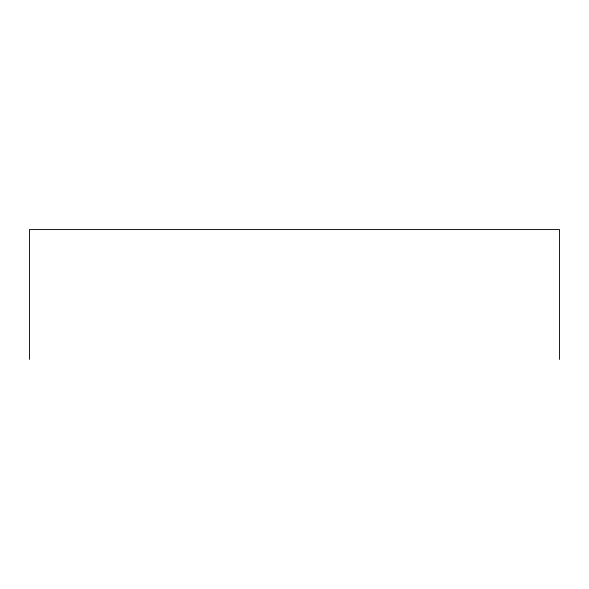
<?xml version="1.0" encoding="UTF-8"?>
<svg xmlns="http://www.w3.org/2000/svg" width="589" height="589" viewBox="0 0 589 589"><rect width="100%" height="100%" fill="white"/><g stroke="black" fill="none" stroke-linecap="round" stroke-linejoin="round"><path stroke-width="0.88" d="M559.55 359.43L559.55 229.57L29.45 229.57L29.45 359.43"/></g></svg>
